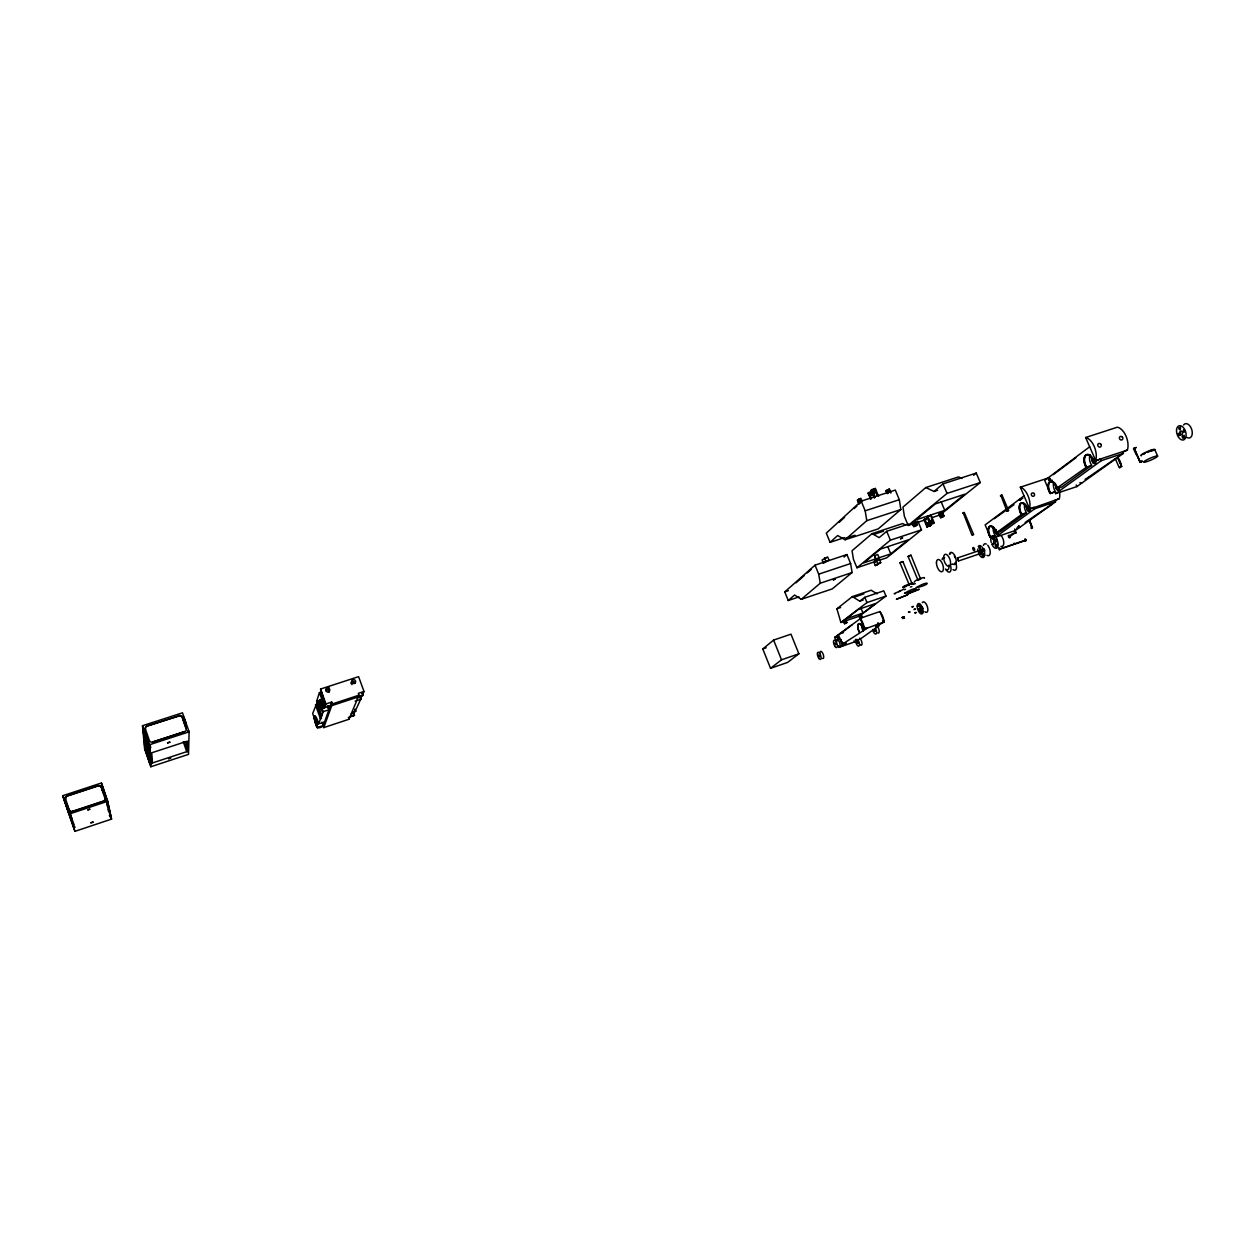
<?xml version="1.0" encoding="UTF-8"?>
<svg xmlns="http://www.w3.org/2000/svg" width="1255" height="1255" viewBox="0 0 1255 1255"><rect width="100%" height="100%" fill="white"/><g stroke="black" fill="none" stroke-linecap="round" stroke-linejoin="round"><path stroke-width="1.5" d="M179.041 715.617A2.51 2.416 -3.5 0 1 182.226 717.138L186.195 728.794L182.226 717.389A2.51 2.4 -3.6 0 0 179.041 715.883L147.055 725.939A2.541 2.416 -6.3 0 0 145.423 729.014L145.439 729.265A2.541 2.416 -6.4 0 1 147.07 726.19L147.055 725.939M182.995 717.75L183.01 716.244L183.716 717.28M186.195 728.543A2.526 2.416 -4.2 0 1 184.611 731.602L152.592 742.019A2.541 2.432 -7.1 0 1 149.376 740.513L145.423 729.014M186.728 751.682L186.948 741.281L151.73 752.796L152.467 762.946L186.728 751.682L183.246 741.674M186.964 750.647L186.995 749.188M188.062 752.169L188.093 750.568M188.093 750.27L188.14 748.811M188.14 748.513L188.187 747.023M188.187 746.725L188.219 745.235L187.073 745.611M189.113 731.838L188.532 754.349L150.804 766.758L144.576 748.67L142.505 725.719L182.493 712.824L189.113 731.838L149.094 744.874L149.172 745.972L150.38 745.58L150.537 747.651L149.345 748.043L149.941 755.792L151.118 755.4L151.353 758.648L150.192 759.024L150.804 766.758M909.232 584.767L899.992 562.805L901.247 562.036L902.863 561.581L911.993 583.575M838.967 636.599L838.199 635.861L839.015 637.885M858.075 500.667C858.389 498.439 860.428 501.827 859.455 502.753C855.204 500.87 863.817 499.286 858.326 501.812M919.335 579.637L918.048 580.39L908.087 556.451L909.357 555.683L910.989 555.228L920.684 579.183M910.989 555.228L908.181 556.483M913.044 523.696C919.962 523.9 907.616 528.418 915.946 522.629C918.284 527.571 912.871 522.488 915.946 522.629M939.838 514.864L941.046 514.691L941.046 516.903L939.838 514.864L942.772 513.781L943.242 516.04M950.27 553.988L950.725 553.141M955.196 562.899L954.522 563.699M983.136 548.984L984.626 551.494M1184.391 429.743L1184.391 430.81M973.551 534.426L971.95 535.116L963.213 512.824L964.279 512.511L973.551 534.426L972.813 534.865M964.279 512.542L962.695 513.185M1009.067 537.517L1008.502 535.587M926.535 524.48C935.21 520.919 922.284 531.995 928.543 522.707C933.673 525.437 924.386 526.112 928.543 522.707M929.657 521.97C938.379 518.393 925.39 529.5 931.681 520.182C936.826 522.911 927.508 523.586 931.681 520.182M871.927 495.003C875.441 491.364 866.64 492.023 871.158 495.035C874.311 492.305 865.809 492.917 870.342 495.788M873.009 490.093C879.755 498.423 871.613 481.591 874.751 492.556M890.156 492.666L888.854 490.015M1006.902 511.13L1000.91 495.458L1002.008 495.129L1008.549 510.471L1006.902 511.13L1007.781 510.926M321.86 715.758L316.637 701.247L317.75 700.886L312.668 713.53L317.735 727.633L317.217 726.033A8.409 1.129 71.6 0 1 314.864 715.883A8.409 1.129 71.6 0 1 318.739 723.586L323.272 711.695L322.676 710.205A8.754 1.208 71.6 0 1 320.245 699.584A8.754 1.208 71.6 0 1 324.308 707.506L323.492 707.773A8.754 1.208 71.6 0 0 319.492 699.835A8.754 1.208 71.6 0 0 321.923 710.44M316.637 701.247L319.429 692.587L320.574 692.227L325.641 706.267L324.496 706.643L319.429 692.587M362.726 694.894A8.691 1.381 71.7 0 0 361.973 692.744A8.299 1.318 71.7 0 1 362.664 694.909L362.177 695.772L363.997 691.474L358.601 676.665L320.574 689.042L325.28 704.4L324.496 706.643M317.233 704.494L318.299 701.263M922.127 610.605L923.068 612.518M321.986 722.174A8.016 1.098 71.6 0 0 322.661 724.135C325.296 726.833 316.229 729.751 316.511 726.174A8.032 1.067 71.6 0 1 314.252 716.48A8.032 1.067 71.6 0 1 317.954 723.837L324.37 722.456L328.936 709.75L328.324 708.244M328.936 709.75L322.551 711.852M321.594 715.036L320.386 718.535L321.484 718.174L316.574 704.51M324.496 708.149L325.955 703.945L320.574 689.042M1008.534 510.503L1007.671 510.707M952.357 564.185L951.478 564.515M322.519 711.946L321.955 710.33A8.346 1.161 71.6 0 1 319.617 700.212A8.346 1.161 71.6 0 1 323.492 707.773L330.143 706.361L331.697 702.063L325.955 703.945M363.997 691.474L358.318 693.34L358.993 695.192L348.968 719.256L323.79 727.602L332.371 703.93L331.697 702.063M979.904 546.537L980.783 546.192M351.871 684.618L353.11 681.434M1049.76 478.061L1051.031 480.524M348.435 717.248L348.968 719.256M353.706 715.727L353.204 714.126A8.361 1.286 71.6 0 1 352.482 712.087M350.114 716.903L354.522 715.24L349.957 716.746M361.377 699.145L360.812 697.56A8.299 1.318 71.7 0 1 360.091 695.537A8.691 1.381 71.7 0 0 360.781 697.67L361.377 699.145L355.087 701.137M1121.531 466.389C1116.134 469.966 1125.327 466.468 1117.687 457.636M1139.901 462.311L1142.285 461.275L1141.25 461.369M1142.332 461.307L1139.917 461.997L1134.175 448.145L1140.199 461.84M864.052 626.81L864.962 629.461L865.197 628.096M920.433 606.196L919.601 604.173L920.527 605.161M920.464 610.259C921.876 605.82 917.342 608.989 920.668 610.008M978.822 551.494L979.841 551.651M983.245 553.439L983.606 556.059L984.751 555.243M997.113 539.179L997.066 540.764M1180.359 426.794C1181.128 434.073 1176.484 425.131 1180.312 428.488M1184.108 435.203L1183.936 437.069L1185.3 437.901M902.847 561.644L900.086 562.82M1008.44 535.634L1009.287 535.195M1008.549 537.093C1022.041 527.649 1014.103 534.583 1008.283 536.152M1014.526 532.779C1013.365 528.716 1018.715 534.41 1014.762 533.03M858.812 498.91L860.412 502.847L859.063 504.086L857.463 500.165L860.836 498.266L861.918 500.87M870.672 499.349L868.084 493.121L872.288 491.27L874.233 495.945M874.374 498.141L871.127 490.313L871.943 489.56L875.347 488.462L878.61 496.29M869.135 493.654L870.75 492.18M872.649 490.281L873.794 489.372M830.073 542.348L837.65 535.54L845.101 539.775L878.218 528.888L900.839 509.53L899.317 499.694L895.317 490.077L861.181 501.122L826.308 533.14L830.073 542.348L844.552 537.579M869.04 494.015L869.872 493.639M870.295 492.854L871.503 492.148M873.339 490.062L875.347 488.462M869.15 494.784L869.982 494.031M871.064 493.027L871.88 492.274M873.841 492.101L872.68 492.635L873.025 491.223M874.108 490.234L874.939 489.481M839.124 522.347L844.584 517.342M854.153 508.589L856.883 506.079M869.354 495.129L870.17 494.376M871.394 493.246L872.209 492.509M872.398 492.337L873.229 491.584M874.453 490.454L875.268 489.701M869.637 495.427L870.452 494.674M871.676 493.544L872.492 492.807M872.68 492.635L873.511 491.882M874.719 490.752L875.551 489.999M871.864 493.905L872.696 493.152M874.923 491.113L875.755 490.344M871.974 494.282L872.805 493.921M875.033 491.489L875.865 491.129M871.707 495.349L872.711 494.282M874.484 492.807L875.77 491.489M887.065 493.544L885.983 490.94L889.403 489.026L891.034 492.933M889.403 489.026L885.983 490.94M784.767 591.905L815.028 565.158L846.921 554.569L850.608 563.542L852.098 572.547L832.253 588.893L801.255 599.325L794.603 595.011L788.234 600.518L784.767 591.905L788.36 590.697M796.031 582.806L804.424 575.386M807.216 572.923L811.42 569.221M824.033 562.836L828.99 560.216L827.641 556.906L822.103 560.044L823.453 563.354M845.101 539.775L866.781 520.668L900.839 509.53M844.05 557.047L846.921 554.569M905.608 525.092L902.659 523.555L872.005 533.657L852.035 550.741L853.447 559.291L856.945 567.762L876.696 561.079M961.895 478.453L958.553 476.916L925.829 487.536L902.973 507.114L904.4 516.385L908.181 525.468L925.845 519.648M801.255 599.325L820.252 583.214L852.098 572.547M908.667 524.041L886.705 531.289L879.206 537.611L872.005 533.657M925.829 487.536L933.971 491.474L942.991 483.881L976.249 473.072L980.281 482.548L941.47 513.781M856.945 567.762L890.391 540.168L921.499 529.845L917.813 521.029M908.181 525.468L947.023 493.419L980.281 482.548M912.291 522.88L915.601 521.107L917.154 524.825L915.758 525.955L913.86 526.598L912.291 522.88L915.601 521.107M874.484 555.714L877.747 563.605L875.3 565.581L873.998 562.428L875.833 560.954L875.786 558.867L874.484 555.714L877.731 554.522L879.692 559.244L876.445 560.452M973.582 475.269L976.249 473.072M762.789 648.961L773.613 640.097L790.979 634.167L798.886 653.808L787.622 662.42L770.539 668.319L762.789 648.961L766.209 647.8M913.86 526.598L915.24 525.468L913.671 521.735M923.931 519.601L927.947 517.86L923.931 519.601L927.021 527.006L931.053 525.28L928.574 519.35M927.037 517.06L931.085 515.319L934.206 522.755L933.359 523.429L930.159 524.496L927.037 517.06L931.085 515.319M1136.261 454.749L1133.485 448.647L1136.246 447.47L1134.175 448.145M926.786 523.837L927.884 522.927M929.924 521.311L931.022 520.386M939.085 514.032L942.411 512.26L943.98 515.962L942.552 517.107L940.638 517.735L939.085 514.032L942.411 512.26M926.535 524.857L927.382 524.182M928.057 523.413L928.904 522.739M929.673 522.331L930.52 521.656M931.194 520.888L932.041 520.213M890.768 553.863L908.087 539.917L880.477 549.094L863.738 562.899L890.768 553.863L887.771 546.631M926.645 525.218L927.476 524.543M928.418 523.539L929.265 522.864M929.767 522.692L930.614 522.017M931.555 521.013L932.402 520.339M944.748 510.377L964.828 494.203L935.352 503.882L915.93 519.884L944.748 510.377L941.125 501.765M928.731 523.759L929.578 523.084M931.869 521.233L932.716 520.543M879.441 559.448L880.743 562.601L875.3 565.581M921.499 529.845L886.767 557.8L879.755 560.138M926.833 525.547L927.665 524.872M929.955 523.037L930.802 522.347M927.1 525.829L927.931 525.155M928.998 524.041L929.845 523.366M930.222 523.319L931.069 522.629M932.136 521.515L932.983 520.825M927.414 526.049L928.261 525.374M929.186 524.37L930.143 524.057M930.551 523.523L931.398 522.849M932.324 521.845L933.281 521.531M927.021 527.006L928.606 525.5M929.296 525.108L931.743 522.974M932.434 522.582L933.296 521.907M928.135 526.206L928.967 525.531M929.218 525.453L930.065 524.778M931.273 523.696L932.12 523.006M932.355 522.927L933.202 522.253M928.48 526.143L929.892 525.076M931.618 523.633L933.03 522.551M940.638 517.735L943.98 515.962M852.365 596.611L859.769 601.176L864.789 597.286L883.787 590.838L885.967 596.094L859.236 616.174L840.881 622.464L836.912 608.801L852.365 596.611L871.143 590.242L877.135 593.85M770.539 668.319L781.52 659.801L798.886 653.808M840.881 622.464L866.97 602.573L885.967 596.094M843.313 620.911L845.697 619.703L846.858 622.511L845.917 623.233L844.458 623.719L843.313 620.911L845.697 619.703M844.458 623.719L846.858 622.511M859.957 618.417L858.812 615.609L859.769 614.887L861.212 614.401L862.373 617.193L861.401 617.915L860.255 615.107L861.212 614.401M862.969 613.068L875.739 603.482L858.451 609.381L845.964 618.903L862.969 613.068L860.914 608.048M836.034 640.709L834.669 637.352L862.373 617.193M1024.033 495.851L985.144 524.904L990.352 537.171L995.09 535.399L994.415 534.159A7.091 3.514 71.4 0 1 993.223 527.429M1089.701 446.78L1044.693 480.414L1050.341 493.529L1055.439 491.646L1054.671 490.313A7.624 4.047 71.9 0 1 1053.478 483.034M840.097 637.979L838.669 638.466L837.54 635.705L838.45 635.014M852.333 624.645L840.128 633.759L843.486 632.598M994.242 518.707L1013.977 504.698M1053.337 474.594L1075.833 457.793M1019.907 500.29L1022.872 498.078M1050.215 481.575L1052.145 480.147M837.446 640.803A5.773 2.306 70.6 0 1 839.579 639.203A5.773 2.306 70.6 0 1 842.623 644.035L867.174 628.19L863.33 628.959A6.228 2.573 70.7 0 0 858.671 623.562A6.228 2.573 70.7 0 0 858.891 631.343L859.44 632.394L858.985 631.265A5.946 2.463 70.7 0 1 858.781 623.829A5.946 2.463 70.7 0 1 863.33 628.959M863.456 629.461L884.21 621.931L879.928 611.53L860.161 618.307A10.291 4.251 70.7 0 1 864.444 628.755L860.161 618.307M990.07 537.156L989.975 535.728A7.436 3.671 71.4 0 1 990.148 526.127A7.436 3.671 71.4 0 1 996.392 532.136L995.654 532.371A7.091 3.498 71.4 0 0 989.693 526.629A7.091 3.498 71.4 0 0 989.52 535.807L990.07 537.156L995.09 535.399M996.533 532.685L1021.821 514.283L1021.115 513.013A7.718 3.953 71.6 0 1 1021.413 502.957A7.718 3.953 71.6 0 1 1028.033 509.091L1027.265 509.342A7.373 3.765 71.6 0 0 1020.942 503.475A7.373 3.765 71.6 0 0 1020.66 513.075L1021.382 514.362M1028.174 509.656L1059.283 498.737A13.303 7.028 71.9 0 0 1059.659 492.619M1050.247 493.372L1049.494 492.038A7.624 4.032 71.9 0 1 1049.886 482.046A7.624 4.032 71.9 0 1 1056.537 488.007L1056.726 487.96A7.985 4.236 71.9 0 0 1049.745 481.7A7.985 4.236 71.9 0 0 1049.337 492.18M1086.297 467.127L1085.512 465.762A7.938 4.377 72.2 0 1 1086.046 455.251A7.938 4.377 72.2 0 1 1093.136 461.338L1093.34 461.291A8.33 4.581 72.2 0 0 1085.904 454.89A8.33 4.581 72.2 0 0 1085.34 465.919L1086.124 467.252L1091.677 465.354L1090.877 463.989A7.938 4.393 72.2 0 1 1090.156 454.906M857.636 639.564L857.871 640.803L838.764 647.423L846.372 643.282L842.748 644.537M995.811 532.983L1000.721 531.336L1026.433 512.683L1025.712 511.397A7.357 3.796 71.6 0 1 1024.519 504.385M1027.421 509.985L1034.01 507.177L1034.7 508.777L995.309 537.266L994.65 535.728M1056.694 488.666L1061.918 486.94L1091.677 465.354M1054.922 492.007L1055.628 493.654L1101.231 460.695L1123.413 453.369L1122.66 451.659M854.075 640.803L854.592 641.838L861.965 637.885L879.175 625.555L878.626 624.488A5.93 2.51 70.7 0 1 878.076 623.045M879.928 611.53A10.244 4.345 70.7 0 1 884.21 621.931L875.504 626.81L879.175 625.555L878.531 624.582A6.212 2.635 70.7 0 1 877.951 623.076M1018.935 527.555L1018.558 526.112M1025.162 522.457L1052.098 504.086M1057.761 499.161L1059.283 498.737M1080.728 483.426L1081.841 482.861M1116.605 457.808L1087.928 477.59M1119.005 456.334L1118.189 456.663M1055.439 491.646L1050.074 493.482L1049.949 491.976A7.985 4.236 71.9 0 1 1050.357 481.496A7.985 4.236 71.9 0 1 1057.338 487.756L1086.752 467.048L1085.967 465.699A8.33 4.596 72.2 0 1 1086.532 454.686A8.33 4.596 72.2 0 1 1093.984 461.071L1095.693 460.554L1085.653 437.509L1117.342 427.202A14.338 8.158 72.6 0 1 1125.986 436.003A14.338 8.158 72.6 0 1 1127.398 450.106L1125.641 450.639M995.309 537.266L1015.311 530.52L1055.533 501.812L1054.843 500.212M1055.628 493.654L1076.9 486.579L1123.413 453.369M1011.436 534.144L1011.907 534.646M323.037 724.386L322.99 723.398M909.216 584.94L908.055 585.536M924.355 578.257C926.08 575.747 913.279 580.83 914.299 582.226M826.104 557.848L825.1 558.271M912.228 584.171C916.872 580.249 897.356 588.375 904.227 587.497M1144.623 453.683C1146.945 451.988 1139.917 455.44 1143.917 454.012M910.189 584.14L907.867 584.877L909.106 584.626M898.658 591.732L900.353 590.98M904.541 589.725L905.53 589.254M1140.419 461.793L1139.681 462.358M1029.147 520.982L1032.285 527.633M1009.914 537.642L1010.604 536.418M860.318 499.239L861.699 501.325M1141.642 461.793L1140.262 462.373M905.53 586.681L906.596 586.195M911.773 584.234L912.683 583.638L910.691 584.265M1147.274 452.443L1148.968 451.8M1150.004 451.141L1151.431 450.31L1149.015 451.502M1151.133 451.204L1152.702 450.639M904.698 586.681C908.714 584.642 900.431 587.873 904.322 586.822M907.334 585.41L909.044 584.799M903.427 618.072C900.619 619.578 906.502 616.723 903.678 618.244M1001.114 495.364L1001.961 495.098M1001.239 495.6L1000.345 495.835M876.225 561.22L875.347 561.848M910.33 587.042L911.852 586.556M957.596 557.91L958.459 561.016L981.834 553.079L982.006 551.541L980.783 550.067L957.596 557.91L958.459 561.016M980.783 550.067L980.422 551.682M997.098 544.105L997.05 546.051M1018.762 500.165L1020.566 499.223L1018.495 500.243M912.981 584.406L915.319 583.669M854.592 641.838L858.169 640.599M837.54 635.705L838.967 635.203M834.669 637.352L838.136 636.159M858.812 615.609L860.255 615.107M836.912 608.801L840.583 607.545M859.769 601.176L863.205 600M855.267 596.815L863.911 593.882M1013.789 543.462L1014.291 543.195M1014.056 544.058L999.921 548.859C999.341 552.827 997.678 544.748 1000.125 549.125M1014.417 543.854L1026.057 539.995L1025.053 538.819L1025.555 541.266L1026.057 539.995M1000 549.172L1026.119 540.309M1016.723 528.12L1019.954 527.037L1019.123 525.923M1026.433 512.683L1021.241 514.472L1020.519 513.217A7.718 3.953 71.6 0 1 1020.817 503.145A7.718 3.953 71.6 0 1 1027.437 509.295L1027.578 509.859M69.825 812.911L68.664 813.303L74.971 831.343L111.57 819.091L107.679 801.286L101.482 782.979L62.75 795.717L68.931 814.15L107.679 801.286M877.747 563.605L880.743 562.601M788.234 600.518L799.027 596.894M70.735 819.233L71.88 818.856L72.288 820.033L71.237 820.66M71.159 820.409L72.288 820.033L66.703 803.435M108.134 809.663L109.263 809.302M108.197 809.914L109.311 809.538M820.252 583.214L818.699 574.178L850.608 563.542M72.131 823.217L73.261 822.841M108.463 811.106L109.577 810.746M72.225 823.453L73.355 823.076M108.51 811.358L109.624 810.981L107.334 800.47L106.173 800.863M72.617 824.598L73.747 824.221M72.712 824.833L73.825 824.457M73.621 827.453L74.735 827.076L74.296 825.837M109.436 815.483L110.534 815.123L109.891 812.173M73.7 827.673L74.814 827.312M109.483 815.719L110.581 815.358L107.13 804.628M876.68 560.248L879.692 559.244M109.718 816.77L110.581 815.358M1054.969 500.776L1058.169 499.019M1034.7 508.777L1055.533 501.812M922.974 608.455L922.08 606.887M351.29 713.562L355.683 711.35A8.361 1.286 71.6 0 0 355.008 709.295M67.111 808.236L68.241 807.875M67.205 808.487L68.335 808.11M67.707 809.93L68.743 809.318M934.206 522.755L931.006 523.806L927.884 516.37M317.091 727.633L323.241 725.594M931.053 525.28L927.869 526.331L924.762 518.911M72.335 811.373L103.334 801.098A2.432 2.322 -14.6 0 0 104.902 798.133L104.949 798.337A2.432 2.322 -14.6 0 1 103.381 801.302L72.398 811.561A2.463 2.337 -16.3 0 1 69.323 810.134L69.245 809.946A2.463 2.337 -16.2 0 0 72.335 811.373L72.398 811.561M69.935 812.707L69.119 813.899M69.637 816.111L70.798 815.734M106.816 803.765L107.961 803.388M69.731 816.362L70.892 815.97M106.879 804.016L108.024 803.639L102.8 788.171M1085.042 479.253L1088.54 477.386M70.233 817.805L71.3 817.178M108.291 804.879L107.491 806.745M69.323 810.134L65.542 798.886A2.463 2.322 -15.4 0 1 67.142 795.905L98.125 785.708A2.432 2.322 -13.7 0 1 101.169 787.152L104.949 798.337M65.542 798.886L65.605 799.074A2.463 2.322 -15.4 0 1 67.205 796.109L98.172 785.912A2.432 2.322 -13.7 0 1 101.216 787.356L101.169 787.152M63.472 797.851L64.648 797.458M65.135 798.886L63.974 799.262L74.971 831.343M1127.398 450.106L1095.693 460.554A14.417 7.954 72.5 0 0 1094.203 446.404A14.417 7.954 72.5 0 0 1085.653 437.509M101.718 788.815L102.863 788.438M874.327 534.222L883.52 531.194M1093.309 462.044L1100.478 458.969L1101.231 460.695M1122.645 452.365L1126.268 450.435M65.04 802.306L66.186 801.929M102.016 790.117L103.161 789.74M1020.331 487.207A13.366 6.855 71.8 0 1 1027.97 495.678A13.366 6.855 71.8 0 1 1029.524 508.683L1020.331 487.207L1048.223 477.998M65.135 802.573L66.311 802.243M913.279 522.99L915.538 522.3M940.073 514.142L942.772 513.781M913.075 523.398L915.742 522.425M939.87 514.55L942.552 513.577M931.147 517.891L939.979 514.974M941.046 514.691L942.96 514.064M913.075 524.057L914.989 523.429M939.87 515.209L942.348 513.452M913.154 524.417L916.307 523.257M939.948 515.57L943.117 514.393M914.519 524.245L916.432 523.617M941.344 515.381L943.258 514.754M913.279 524.794L915.193 524.166M940.073 515.946L941.768 514.581M913.452 525.123L916.511 523.994M940.246 516.276L943.336 515.13M67.252 804.973L66.123 805.349L68.664 812.675L69.778 812.299L69.323 810.997M914.628 524.966L916.542 524.339M941.454 516.103L943.352 515.476M913.64 525.406L916.511 524.653M940.434 516.558L942.332 515.915M913.844 525.61L916.432 524.888M914.236 525.767L917.154 524.825M187.121 743.493L188.313 741.58L187.152 741.972M187.121 743.791L188.266 743.415L187.089 745.297M151.243 762.381L150.098 762.758L144.702 745.972L150.239 764.593L151.384 764.217L144.372 742.348M150.114 763.04L151.259 762.664M332.371 703.93L358.993 695.192M358.271 696.933L331.744 705.655L331.069 703.804M356.514 697.702L362.883 695.615M845.682 538.301L854.984 535.242M152.592 742.019L184.611 731.602M187.387 731.038L188.579 730.645M866.781 520.668L865.181 510.801L899.317 499.694M149.847 759.589L149.957 761.032L144.67 745.658L145.831 745.282L149.941 757.236M144.843 747.447L145.988 747.07L145.847 745.596M150.035 746.443L148.843 746.835L148.969 748.529L150.161 748.153M933.971 491.474L937.626 490.281M145.015 749.376L146.145 749L146.004 747.384L144.858 747.745L145.015 749.376L150.239 764.593M150.302 749.988L149.125 750.365L149 748.843L150.192 748.466L143.133 728.386L149.345 748.043M150.443 751.808L149.267 752.184L149.141 750.678L150.333 750.302M150.475 752.106L149.282 752.498L149.408 753.988M187.168 741.658L188.328 741.266M858.106 501.043L860.146 500.384M859.408 500.823L861.448 500.165M887.834 493.591C885.057 491.129 887.693 490.203 890.015 490.925M148.969 748.529L143.509 732.653L144.702 732.277L144.545 730.504M858.2 501.435L860.224 500.776M143.682 734.567L143.541 732.983L144.733 732.591L144.874 734.191L143.682 734.567L149.141 750.678M859.549 501.216L861.573 500.557M888.226 492.729L890.14 491.317M858.498 502.173L860.538 501.514M858.702 502.471L860.726 501.812M145.36 739.807L144.215 740.513M150.192 759.024L144.356 742.034L145.517 741.658M144.513 743.854L145.674 743.478M871.127 490.313L874.531 489.23L877.12 495.474M868.084 493.121L871.472 492.023L872.774 495.145M147.07 726.19L179.041 715.883M143.321 730.567L144.513 730.175L150.537 747.651M857.463 500.165L859.487 499.506L860.569 502.11M887.599 490.94L889.638 490.281M859.236 500.478L861.275 499.819M887.803 491.238L889.842 490.58M903.82 589.223L894.172 593.693L895.427 593.662M1032.049 527.759C1029.916 530.504 1032.959 525.688 1029.226 520.605M1009.993 537.595L1008.989 537.564M1180.328 432.551L1179.512 433.399L1180.359 435.297M994.635 539.148L993.552 537.642M981.645 553.157L980.751 552.451M920.511 610.071L919.633 609.114M859.016 642.952L858.357 641.901M1185.426 432.081C1182.414 425.978 1182.932 435.407 1184.642 430.998M980.892 553.91L980.03 552.875M328.606 708.338L328.7 707.381M984.03 548.655L984.893 550.349M980.735 548.937L979.967 547.651M954.349 555.871L955.243 557.989M110.785 816.378L109.687 813.413M992.391 543.995L993.411 544.356L993.317 542.929M322.755 724.057L323.147 724.763L323.084 723.821M876.539 624.551L877.418 625.163L877.574 624.206M863.22 631.045L862.687 629.994A5.946 2.463 70.7 0 1 861.573 624.425M328.261 707.726L328.857 708.824L328.794 707.836M328.528 708.416L328.041 707.24M842.654 645.98L842.121 644.945A5.773 2.322 70.6 0 1 841.038 639.564M838.528 646.184L838.967 647.282M914.644 609.161C912.056 610.416 917.389 608.236 914.77 609.412M912.558 606.573C909.985 607.859 915.287 605.506 912.699 606.824M915.428 612.566C912.809 613.758 918.174 611.609 915.554 612.801M909.216 611.969C906.581 612.926 911.977 611.248 909.357 612.22M855.408 639.36L856.255 640.332L856.553 639.36M1154.741 449.541L1157.643 456.145A7.64 1.004 -23.5 0 1 1147.023 461.589A7.64 1.004 -23.5 0 1 1147.211 459.612A7.64 1.004 -23.5 0 1 1157.643 456.145M1136.622 454.498L1140.12 461.95M1117.876 457.51L1121.829 466.515M1117.609 457.651L1121.484 466.499M1115.35 458.828L1119.24 467.707M1076.178 484.932L1076.9 486.579M1029.461 520.48L1032.567 527.727M1014.668 528.982L1015.311 530.52M183.952 717.813L185.803 722.66L184.611 723.037L183.952 721.186M942.991 483.881L947.023 493.419M941.501 514.644L942.552 517.107M940.513 512.887L942.066 516.589M932.104 520.464L933.359 523.429M928.967 522.99L930.206 525.955M914.722 523.492L915.758 525.955M887.379 489.685L888.462 492.289M871.943 489.56L875.206 497.388M886.705 531.289L890.391 540.168M868.899 492.368L871.488 498.611M861.181 501.122L865.181 510.801M864.789 597.286L866.97 602.573M859.769 614.887L860.914 617.695M824.457 557.957L825.821 561.267M844.772 620.425L845.917 623.233M844.239 620.205L845.399 623.013M815.028 565.158L818.699 574.178M773.613 640.097L781.52 659.801M354.49 715.319L353.941 713.781A7.985 1.224 71.6 0 1 353.251 711.836A8.361 1.286 71.6 0 0 353.91 713.891M328.057 707.412L327.571 706.094M322.864 722.535L323.868 724.511L323.476 722.096M328.998 687.552L329.061 691.191L328.402 689.34M317.75 700.886L320.856 709.499M315.46 704.871L320.637 719.256M323.147 725.845L323.79 727.602M978.79 552.859L980.014 554.318L980.375 552.718M62.75 795.717L65.558 803.812M843.329 643.156L844.286 644.474L844.49 643.172M183.607 719.507L185.442 724.794M183.607 719.837L186.273 727.837M184.642 742.097L186.415 747.494M142.505 725.719L149.094 744.874M145.47 735.932L148.498 744.717M149.847 750.066L143.352 730.896L143.509 732.653M143.541 732.983L150.004 752.169M151.353 758.648L143.713 734.897M149.941 755.792L143.886 736.779M151.306 759.589L152.467 762.946M328.198 705.671L329.61 708.573L329.218 706.032M107.695 802.133L102.126 785.128L100.965 785.505L101.31 786.963M108.573 810.181L108.871 811.044M103.506 791.293L108.667 806.62M103.851 792.831L108.997 808.095M102.126 788.909L103.867 794.039M104.761 796.015L109.624 810.981M107.083 804.377L110.205 813.585M108.636 810.432L111.57 819.091M69.245 810.761L73.684 823.97M355.008 711.585L360.64 699.396L360.044 697.921A8.691 1.381 71.7 0 1 359.291 695.803M328.402 706.267L328.826 707.585M995.952 532.873L995.827 532.324A7.436 3.671 71.4 0 0 989.567 526.316A7.436 3.671 71.4 0 0 989.395 535.932M101.482 782.979L104.196 794.352M980.453 547.87L980.092 549.486L978.79 547.619M144.043 738.646L144.356 742.034M144.545 744.168L144.67 745.658M149.831 759.291L149.706 757.847L150.867 757.471L150.976 758.914M1095.552 459.926A2.651 1.459 72.2 0 1 1095.474 463.126A2.651 1.459 72.2 0 1 1093.293 462.122A2.651 1.459 72.2 0 1 1092.995 458.75M1059.33 487.818A2.541 1.349 71.9 0 1 1057.949 489.717A2.541 1.349 71.9 0 1 1056.349 486.344M882.61 620.613A6.212 2.635 70.7 0 1 883.191 622.135M837.305 640.63A6.04 2.416 70.6 0 1 839.548 638.952A6.04 2.416 70.6 0 1 842.733 644.019M1001.129 535.54A6.526 3.232 71.2 0 1 1003.765 543.054A6.526 3.232 71.2 0 1 1000.878 546.349M991.936 536.136A6.542 3.216 71.2 0 1 997.176 540.152A6.542 3.216 71.2 0 1 997.019 548.059A6.542 3.216 71.2 0 1 991.779 544.043M991.215 542.427A6.542 3.216 71.2 0 1 991.324 536.842M993.536 541.391A1.632 0.8 71.2 0 1 994.666 540.842A1.632 0.8 71.2 0 1 995.325 543.242A1.632 0.8 71.2 0 1 993.976 542.96M950.584 565.801A6.401 2.981 71.1 0 1 950.004 571.888A6.401 2.981 71.1 0 1 945.768 569.299M955.557 562.35A6.385 2.996 71.1 0 1 956.263 568.876A6.385 2.996 71.1 0 1 953 569.597M1058.389 487.411A2.181 1.161 71.9 0 1 1057.322 489.591A2.181 1.161 71.9 0 1 1056.004 486.234M1095.05 461.401A2.259 1.255 72.2 0 1 1093.811 463.158A2.259 1.255 72.2 0 1 1092.305 460.303A2.259 1.255 72.2 0 1 1093.795 459.032M1080.178 482.595A2.526 1.381 71.9 0 1 1079.849 482.736M1094.909 460.146A2.651 1.459 72.2 0 1 1094.737 463.424A2.651 1.459 72.2 0 1 1092.462 461.934A2.651 1.459 72.2 0 1 1092.634 458.64M1058.577 487.395A2.541 1.349 71.9 0 1 1057.134 489.795A2.541 1.349 71.9 0 1 1055.973 485.575M987.669 545.219A6.259 3.059 71.1 0 1 990.226 552.89A6.259 3.059 71.1 0 1 986.948 555.337M983.434 545.376A6.259 3.059 71.1 0 1 986.289 544.058M981.99 546.898A6.275 3.043 71.1 0 1 984.202 556.718A6.275 3.043 71.1 0 1 978.445 552.875M978.084 551.698A6.275 3.043 71.1 0 1 977.708 549.125M978.241 546.505A6.275 3.043 71.1 0 1 980.783 545.909M948.921 565.111A6.463 3.012 71.2 0 1 945.47 569.237M942.097 559.557A6.463 3.012 71.2 0 1 944.607 557.691M949.408 554.177A6.369 2.996 71.2 0 1 953.345 553.549A6.369 2.996 71.2 0 1 956.232 561.44A6.369 2.996 71.2 0 1 953.031 564.091M1018.511 526.331A2.353 1.192 71.4 0 1 1018.354 526.724M1050.357 503.93A2.447 1.286 71.6 0 1 1049.682 504.024M1029.712 507.867A2.447 1.255 71.6 0 1 1029.476 510.942A2.447 1.255 71.6 0 1 1027.39 508.793M998.321 531.445A2.369 1.177 71.4 0 1 997.772 533.846A2.369 1.177 71.4 0 1 995.952 531.712M995.842 531.132A2.369 1.177 71.4 0 1 995.858 530.081M1029.147 508.699A2.102 1.082 71.6 0 1 1028.724 510.832A2.102 1.082 71.6 0 1 1027.092 509.326A2.102 1.082 71.6 0 1 1027.249 506.926M997.584 531.665A2.024 1.004 71.4 0 1 997.192 533.704A2.024 1.004 71.4 0 1 995.67 532.23A2.024 1.004 71.4 0 1 995.78 529.924M1018.574 526.488A2.024 1.02 71.4 0 1 1018.323 526.582M1018.935 526.535A2.353 1.192 71.4 0 1 1018.417 526.896M997.756 531.649A2.369 1.177 71.4 0 1 997.192 534.05A2.369 1.177 71.4 0 1 995.388 531.916A2.369 1.177 71.4 0 1 995.937 529.516M1029.335 508.667A2.447 1.255 71.6 0 1 1028.833 511.161A2.447 1.255 71.6 0 1 1026.935 509.405A2.447 1.255 71.6 0 1 1027.108 506.596M316.495 726.269A8.409 1.114 71.6 0 1 314.127 716.119A8.409 1.114 71.6 0 1 318.001 723.821M354.992 709.389A7.985 1.224 71.6 0 1 355.683 711.35M350.929 683.52A2.008 1.945 16.6 0 1 352.765 681.465A2.008 1.945 16.6 0 1 354.914 683.285M325.641 690.517A2.024 1.945 13 0 1 329.139 692.195M1141.611 455.675A7.64 1.035 -23.5 0 1 1143.258 453.557A7.64 1.035 -23.5 0 1 1152.294 449.714A7.64 1.035 -23.5 0 1 1153.753 450.529M1183.559 425.021A7.436 4.487 72.4 0 1 1189.615 425.602A7.436 4.487 72.4 0 1 1192.077 434.826A7.436 4.487 72.4 0 1 1186.869 437.43M922.331 602.604A5.506 2.463 70.6 0 1 925.908 603.655A5.506 2.463 70.6 0 1 927.822 610.416A5.506 2.463 70.6 0 1 924.904 611.703M822.433 658.404A3.796 1.475 70.6 0 0 823.609 655.894L823.39 654.969A3.796 1.475 70.6 0 0 821.225 651.455A3.796 1.475 70.6 0 0 819.954 653.102M837.713 645.588A3.891 1.553 70.6 0 0 839.564 646.545A3.891 1.553 70.6 0 0 839.956 643.941L839.736 642.968A3.891 1.553 70.6 0 0 837.744 639.548A3.891 1.553 70.6 0 0 836.191 640.348M855.581 640.772A3.765 1.537 70.5 0 0 856.616 644.348L857.087 645.101A3.765 1.537 70.5 0 0 858.906 646.043A3.765 1.537 70.5 0 0 859.33 643.501L859.11 642.576A3.765 1.537 70.5 0 0 857.902 640.019M859.659 644.207A3.765 1.553 70.5 0 0 861.495 645.133A3.765 1.553 70.5 0 0 861.918 642.607L861.699 641.666A3.765 1.553 70.5 0 0 859.502 638.199M872.664 629.43A3.859 1.616 70.6 0 0 873.637 632.222L874.123 632.975A3.859 1.616 70.6 0 0 876.037 633.916A3.859 1.616 70.6 0 0 876.492 631.296L876.272 630.339A3.859 1.616 70.6 0 0 875.519 628.504M877.794 633.006A3.859 1.632 70.6 0 0 879.128 630.386L878.908 629.43A3.859 1.632 70.6 0 0 876.633 625.884M900.541 538.772L902.549 537.971L900.541 538.772M818.778 655.236L819.531 656.647L818.778 655.236M834.983 643.282L835.767 644.725L835.03 643.14M836.865 636.552L837.822 638.293L836.865 636.552M843.846 621.351L844.819 623.108L843.846 621.351M845.305 620.849L846.278 622.621L845.305 620.849M902.094 617.523L904.18 616.691L902.094 617.523M859.361 616.032L860.334 617.805L859.361 616.032M860.82 615.546L861.777 617.303L860.82 615.546M857.055 641.964L857.824 643.376L857.055 641.964M874.123 629.759L874.908 631.187L874.123 629.759M918.268 604.863L919.256 606.604L918.268 604.863M918.284 608.926L919.272 610.667L918.284 608.926M920.919 607.075L921.907 608.816L920.919 607.075M920.888 611.185L921.876 612.926L920.888 611.185M982.038 549.361C982.492 555.055 985.332 548.357 982.038 549.361M981.896 554.255C982.351 559.934 985.191 553.267 981.896 554.255M992.172 537.532C992.485 542.097 994.948 536.779 992.172 537.532M995.513 540.011C995.811 544.576 998.29 539.258 995.513 540.011M995.341 544.999C995.701 549.627 998.039 544.152 995.341 544.999M1048.427 478.72C1048.819 483.959 1051.549 477.543 1048.427 478.72M1178.037 433.587C1178.367 439.062 1181.567 432.159 1178.037 433.587M896.509 599.247L907.757 594.745L896.525 599.2M1182.273 436.16C1182.587 441.65 1185.818 434.732 1182.273 436.16M904.557 593.317C920.072 590.179 918.503 584.752 904.557 593.317M907.961 593.756L919.272 589.223L907.977 593.709M916.166 587.748C931.885 584.501 929.877 579.371 916.228 587.638M87.756 809.899L90.046 809.193L87.866 809.804M90.878 822.794L93.074 822.103L90.878 822.794M167.543 742.882L169.88 742.176L167.543 742.882M168.562 758.695L170.805 758.02L168.672 758.616M833.304 579.826L835.281 579.12L833.304 579.826M874.562 560.169L876.414 559.448L874.562 560.169M876.508 564.891L878.375 564.185L876.508 564.891M328.434 691.897L327.916 691.991A2.024 1.961 13.1 0 1 325.861 690.658L325.751 690.156A2.024 1.961 13.1 0 1 327.445 688.085A2.024 1.961 13.1 0 1 329.736 689.575A2.024 1.961 13.1 0 1 328.434 691.897M1122.425 437.148L1122.127 436.866A1.914 1.584 39.7 0 0 1119.382 437.76L1119.429 438.215A1.898 1.663 60.6 0 0 1121.797 439.956A1.898 1.663 60.6 0 0 1122.488 437.226L1122.425 437.148M1100.823 444.223L1100.808 444.192A1.914 1.6 39.5 0 0 1097.749 444.945L1097.811 445.415A1.914 1.679 60.5 0 0 1100.07 447.078A1.914 1.679 60.5 0 0 1101.059 444.615L1100.823 444.223M1034.183 493.607L1034.167 493.576A1.773 1.522 39.5 0 0 1031.296 494.297L1031.343 494.737A1.773 1.569 61.1 0 0 1033.461 496.274A1.773 1.569 61.1 0 0 1034.402 493.984L1034.183 493.607M835.046 646.498L834.559 645.745A3.891 1.553 70.6 0 1 833.979 640.317A3.891 1.553 70.6 0 1 837.069 643.893L837.289 644.866A3.891 1.553 70.6 0 1 836.897 647.47A3.891 1.553 70.6 0 1 835.046 646.498M818.856 658.373L818.385 657.62A3.796 1.475 70.6 0 1 817.805 652.349A3.796 1.475 70.6 0 1 820.77 655.863L820.99 656.804A3.796 1.475 70.6 0 1 820.629 659.33A3.796 1.475 70.6 0 1 818.856 658.373M972.845 548.372A1.647 0.784 71.2 0 0 974.194 550.663A1.647 0.784 71.2 0 0 974.241 548.247A1.647 0.784 71.2 0 0 972.845 548.372M936.418 562.742A6.479 2.996 71.2 0 0 941.674 571.841A6.479 2.996 71.2 0 0 941.721 562.334A6.479 2.996 71.2 0 0 936.418 562.742M943.666 558.13A6.369 2.965 71.2 0 0 949.172 566.366A6.369 2.965 71.2 0 0 948.545 556.498A6.369 2.965 71.2 0 0 943.666 558.13M351.965 682.673A2.008 1.945 16.8 0 0 355.447 682.469A2.008 1.945 16.8 0 0 353.471 679.645A2.008 1.945 16.8 0 0 351.965 682.673M1176.515 429.916A7.436 4.471 72.3 0 0 1183.198 440.034A7.436 4.471 72.3 0 0 1184.202 428.598A7.436 4.471 72.3 0 0 1176.515 429.916M1180.092 432.128A1.867 1.114 72.3 0 0 1181.771 434.654A1.867 1.114 72.3 0 0 1182.022 431.783A1.867 1.114 72.3 0 0 1180.092 432.128M917.201 606.181A5.506 2.447 70.6 0 0 921.641 614.009A5.506 2.447 70.6 0 0 921.609 606.055A5.506 2.447 70.6 0 0 917.201 606.181"/></g></svg>
